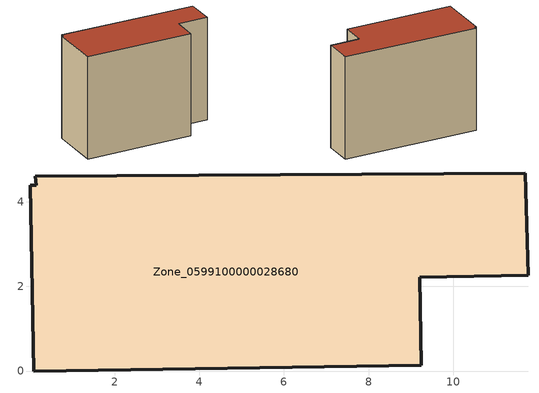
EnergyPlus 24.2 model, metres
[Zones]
Zone_0599100000028680
 floor ground (C_G): 0.12,4.6 11.7,4.68 11.77,2.26 9.21,2.22 9.24,0.13 0.09,0 0.01,4.39 0.14,4.39 z0
 wall outside (C_F): 0.09,0 9.24,0.13 9.21,2.22 11.77,2.26 11.7,4.68 0.12,4.6 0.14,4.39 0.01,4.39 0.09,0 z0:8.87
 roof outside (C_R): 0.14,4.39 0.01,4.39 0.09,0 9.24,0.13 9.21,2.22 11.77,2.26 11.7,4.68 0.12,4.6 z8.87
[BUILDING]
Pand.0599100000028680: North Axis=0; Terrain=City; Loads Convergence Tolerance Value=0.04; Temperature Convergence Tolerance Value=0.4; Solar Distribution=FullExterior; Maximum Number of Warmup Days=25; Minimum Number of Warmup Days=1
[Site:Location]
Rotterdam.The.Hague.AP_ZH_NLD Design_Conditions: Latitude=51.96; Longitude=4.45; Time Zone=1; Elevation=-4.5
[SITE:GROUNDTEMPERATURE:BUILDINGSURFACE]
18, 18, 18, 18, 18, 18, 18, 18, 18, 18, 18, 18
[MATERIAL] Thermal Absorptance=0.9; Solar Absorptance=0.7; Visible Absorptance=0.7
Name | Roughness | Thickness | Conductivity | Density | Specific Heat
G.TI.1946 | MediumSmooth | 0.15 | 1 | 540 | 1210
F.TI.1946 | Rough | 0.3 | 0.857143 | 1920 | 840
R.TI.1946 | MediumRough | 0.2 | 0.1 | 1500 | 1000
[CONSTRUCTION]
C_G: G.TI.1946
C_F: F.TI.1946
C_R: R.TI.1946
[ZONE]
Zone_0599100000028680: Type=1; Multiplier=1; Ceiling Height=Autocalculate; Volume=Autocalculate; Floor Area=autocalculate; Part of Total Floor Area=Yes
[ZONEINFILTRATION:DESIGNFLOWRATE]
Infil_Zone_0599100000028680: Zone or ZoneList or Space or SpaceList=Zone_0599100000028680; Schedule=AlwaysOn; Design Flow Rate Calculation Method=Flow/Area; Flow Rate per Floor Area=0.003; Constant Term Coefficient=1; Temperature Term Coefficient=0; Velocity Term Coefficient=0; Velocity Squared Term Coefficient=0
[HVACTEMPLATE:ZONE:IDEALLOADSAIRSYSTEM]
Zone_0599100000028680: Maximum Heating Supply Air Temperature=50; Minimum Cooling Supply Air Temperature=13; Maximum Heating Supply Air Humidity Ratio=0.0156; Minimum Cooling Supply Air Humidity Ratio=0.0077; Heating Limit=NoLimit; Cooling Limit=NoLimit; Dehumidification Control Type=ConstantSensibleHeatRatio; Cooling Sensible Heat Ratio=0.7; Dehumidification Setpoint=60; Humidification Control Type=None; Humidification Setpoint=30; Outdoor Air Method=None; Outdoor Air Flow Rate per Person=0.00944; Outdoor Air Flow Rate per Zone Floor Area=0; Outdoor Air Flow Rate per Zone=0; Demand Controlled Ventilation Type=None; Outdoor Air Economizer Type=NoEconomizer; Heat Recovery Type=None; Sensible Heat Recovery Effectiveness=0.7; Latent Heat Recovery Effectiveness=0.65
[ZONECONTROL:THERMOSTAT]
ThermostatControl_Zone_0599100000028680: Zone or ZoneList=Zone_0599100000028680; Control Type Schedule=DualSetpointControlType; Control 1=Thermostat_Zone_0599100000028680; Temperature Difference Between Cutout And Setpoint=0
[THERMOSTATSETPOINT:DUALSETPOINT]
Thermostat_Zone_0599100000028680: Heating Setpoint Temperature Schedule=HeatingSetpoint_Zone_0599100000028680; Cooling Setpoint Temperature Schedule=CoolingSetpoint_Zone_0599100000028680
[SCHEDULE:COMPACT]
HeatingSetpoint_Zone_0599100000028680: Through: 12/31, For: AllDays, Until: 24:00, 21
CoolingSetpoint_Zone_0599100000028680: Through: 12/31, For: AllDays, Until: 24:00, 24
DualSetpointControlType: Through: 12/31, For: AllDays, Until: 24:00, 4
AlwaysOn: Through: 12/31, For: AllDays, Until: 24:00, 1
